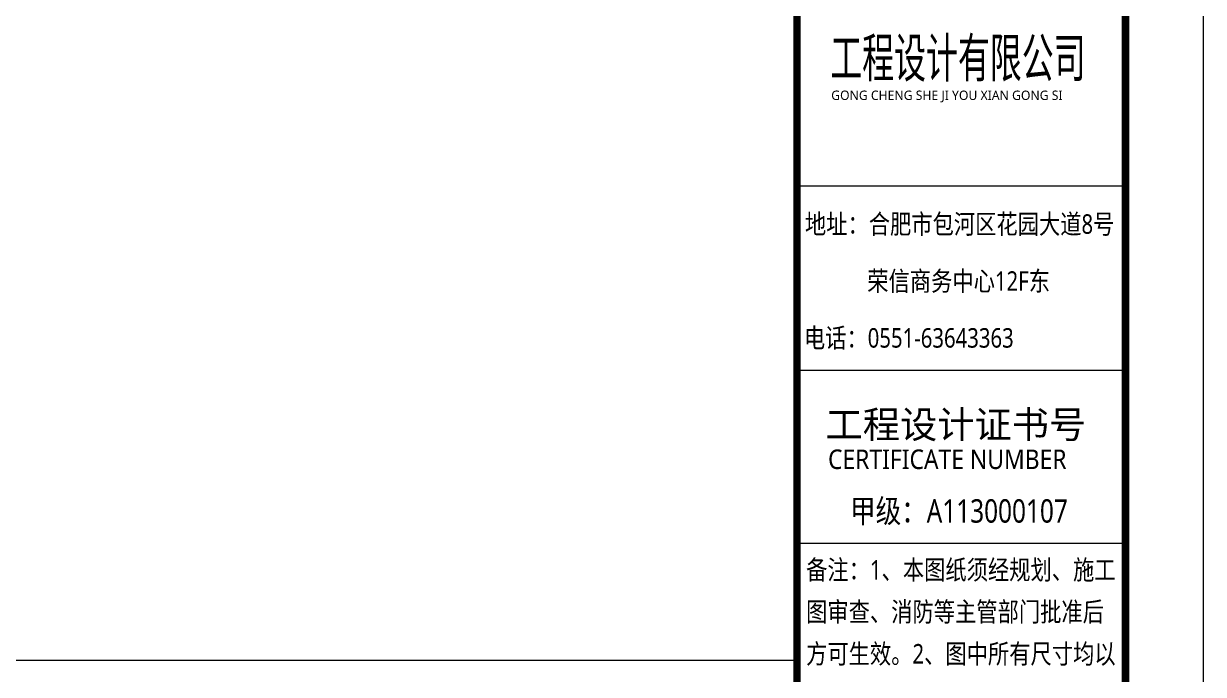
# Model space of a CAD drawing. Header units: inches. Extents: x -3733042 to -3450527, y 579159 to 997713.
# Drawn here: x -3663391 to -3648265, y 905731 to 914078 of the extents above; entities that cross this region are included whole.
import ezdxf
from ezdxf.enums import TextEntityAlignment as Align

# ---------------------------------------------------------------- set-up
doc = ezdxf.new("R2010")
doc.units = ezdxf.units.IN
doc.header["$LTSCALE"] = 1000
doc.header["$MEASUREMENT"] = 0
doc.layers.get('0').update_dxf_attribs({"lineweight": 18})
for name, color, linetype, lineweight in [('0-TK', 4, 'Continuous', 18), ('PUB_TEXT', 7, 'Continuous', 18), ('PUB_TITLE', 153, 'Continuous', 18)]:
    doc.layers.add(name, color=color, linetype=linetype, lineweight=lineweight)
doc.styles.add('-黑体', font='', dxfattribs={"width": 0.7})
doc.styles.get('-黑体').set_extended_font_data('微软雅黑')

msp = doc.modelspace()

# ---------------------------------------------------------------- linework, layer by layer
at = {"layer": '0-TK'}
for p, q in [((-3653474.1, 911996.9), (-3649264.6, 911996.9)), ((-3653474.1, 909633.4), (-3649264.6, 909633.4)), ((-3653474.1, 909633.4), (-3649264.6, 909633.4)), ((-3653474.1, 907415.7), (-3649264.6, 907415.7))]:
    msp.add_line(p, q, dxfattribs=at)
msp.add_lwpolyline([(-3653474.1, 879912.6, 96, 96, 0), (-3653474.1, 937312.6, 96, 96, 0)], format="xyseb", dxfattribs=at)
at = {"layer": 'PUB_TEXT'}
msp.add_line((-3696824.4, 905914.7), (-3653474.1, 905914.7), dxfattribs=at)
at = {"layer": 'PUB_TITLE'}
msp.add_lwpolyline([(-3732364.6, 878912.6), (-3648264.6, 878912.6), (-3648264.6, 938312.6), (-3732364.6, 938312.6)], close=True, dxfattribs=at)
msp.add_lwpolyline([(-3729864.6, 879912.6, 100, 100, 0), (-3649264.6, 879912.6, 100, 100, 0), (-3649264.6, 937312.6, 100, 100, 0), (-3729864.6, 937312.6, 100, 100, 0)], format="xyseb", close=True, dxfattribs=at)

# ---------------------------------------------------------------- texts
at = {"style": '-黑体'}
for s, height, width, p in [('工程设计有限公司', 500, 0.6, (-3653048.8, 913389.8)), ('地址：合肥市包河区花园大道8号', 250, 0.8, (-3653373.8, 911382.2)), ('荣信商务中心12F东', 250, 0.8, (-3652574.5, 910650.8)), ('电话：0551-63643363', 250, 0.8, (-3653387, 909921.9)), ('甲级：A113000107', 300, 0.8, (-3652794.1, 907677.2))]:
    msp.add_text(s, height=height, dxfattribs=dict(at, width=width)).set_placement(p)
msp.add_text('工程设计证书号', height=350, dxfattribs=at).set_placement((-3653109.4, 908760.7))
at = {"style": '-黑体', "width": 0.8}
for s, p in [('备注：1、本图纸须经规划、施工', (-3653358.6, 907072.7)), ('图审查、消防等主管部门批准后', (-3653358.6, 906534.1)), ('方可生效。2、图中所有尺寸均以', (-3653358.6, 905995.4))]:
    msp.add_text(s, height=250, dxfattribs=at).set_placement(p, align=Align.MIDDLE_LEFT)
at = {"attachment_point": 7, "style": '-黑体'}
for s, insert, char_height, width in [('{\\W1; GONG CHENG SHE JI YOU XIAN GONG SI }', (-3653077.4, 913066.9), 120, 4813.237), ('{\\W0.9;CERTIFICATE NUMBER}', (-3653077, 908361.7), 250, 4760.647)]:
    msp.add_mtext(s, dxfattribs=dict(at, insert=insert, char_height=char_height, width=width))

doc.saveas('drawing.dxf')
